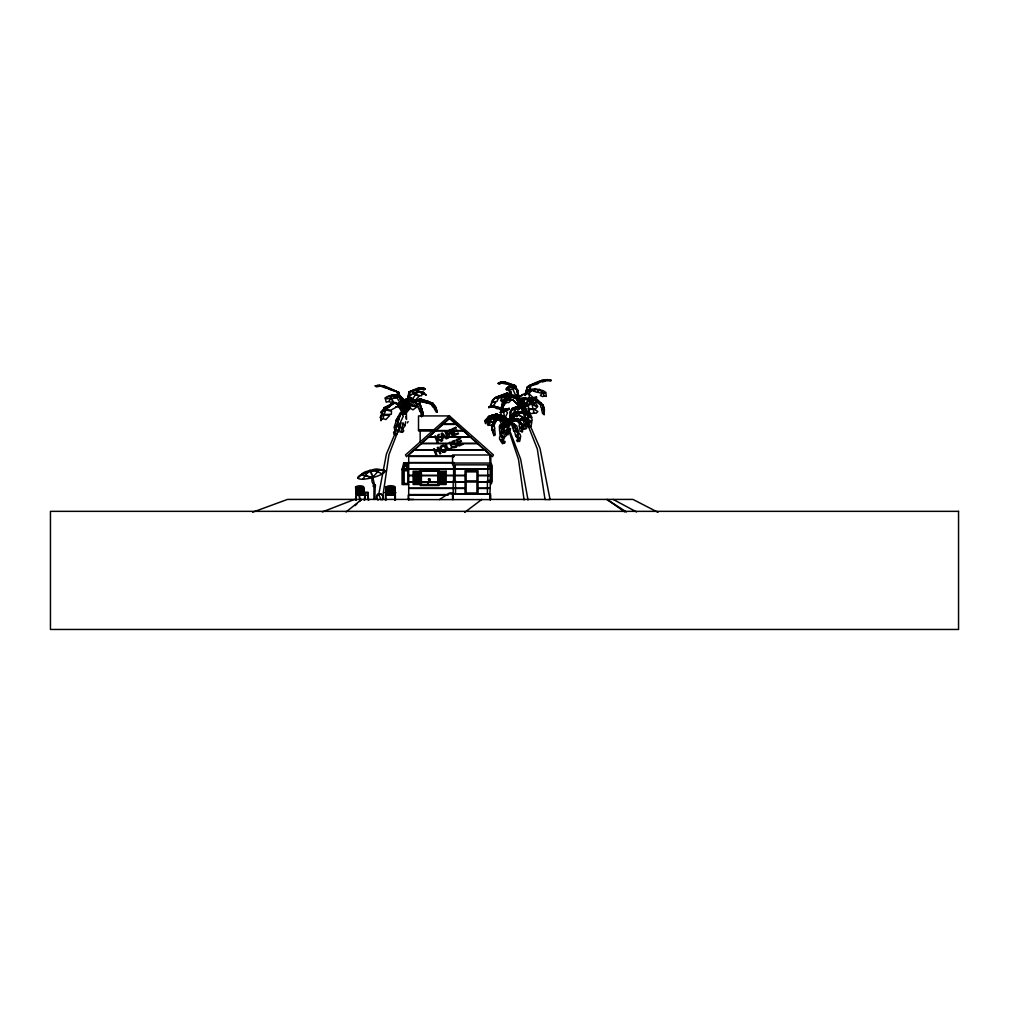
<?xml version="1.0" encoding="UTF-8"?>
<svg xmlns="http://www.w3.org/2000/svg" width="1009" height="1009" viewBox="0 0 1009 1009"><rect width="100%" height="100%" fill="white"/><g stroke="black" fill="none" stroke-linecap="round" stroke-linejoin="round"><path stroke-width="1.5" d="M519.194 408.683L519.194 407.132M375.26 485.001C369.849 484.459 372.435 473.7 373.027 477.61A23.434 1.186 74.8 0 0 370.694 471.153L371.753 470.56A23.434 22.715 -26.6 0 1 384.997 470.762M504.273 430.982L503.705 425.861L501.612 426.227L501.46 432.281L503.895 433.265L504.475 437.49L501.549 435.913L499.569 436.96L499.669 439.558L505.118 441.576L504.651 443.14L503.516 443.128L501.549 435.913L501.612 426.227L504.185 424.524C513.77 432.621 502.129 419.845 500.666 427.274L504.235 425.369L504.185 424.524M513.821 431.31L511.651 424.562L513.884 424.36L516.532 430.288L514.691 432.104L515.826 436.405L517.92 433.883L519.925 433.984L520.745 436.443L516.646 440.391L517.592 441.665L518.626 441.248L517.92 433.883L516.532 430.288L513.821 431.31L513.884 424.36L510.226 422.985C503.819 430.427 511.651 418.899 515.019 424.89L510.857 424.158L510.226 422.985M525.601 412.668L526.017 411.924L525.992 414.144L521.943 413.11L522.158 411.659L526.017 411.924L530.154 414.939L531.882 417.486L529.473 414.22L526.017 411.924L515.284 411.987L509.684 418.596L507.754 426.87L513.606 420.324L516.608 419.202M501.246 420.362C514.867 436.443 504.399 419.921 497.5 419.113L501.246 420.362L497.74 420.211M500.313 428.182L505.32 427.425L505.068 421.257L510.377 422.039L508.031 418.975L505.244 417.84L499.569 419.996L501.347 423.83L505.017 423.566L509.848 425.609L509.381 422.531L505.068 421.257M379.737 469.614L372.775 477.156L371.173 476.79L372.901 476.362L371.766 477.219L372.699 477.396L374.616 484.85L373.444 485.052L373.28 486.124M382.953 413.93L381.188 415.708L380.998 420.551L381.188 415.708L382.701 411.092L385.577 408.267L385.35 411.054M516.595 398.479L516.722 394.935M412.303 406.097L415.002 405.063M494.044 434.929L495.205 435.093L494.826 430.452L492.72 431.07L493.981 435.812L492.026 426.189L494.246 426.227L494.914 428.875L492.543 431.65L492.026 426.189L494.057 425.281L497.084 419.252L495.053 418.205L492.644 425.268L492.909 423.036L491.913 429.91L492.909 423.036L495.053 418.205L496.34 418.773M437.074 411.47L436.392 412.29L434.11 408.393L436.014 407.636L432.886 403.373L431.398 404.71L433.05 407.207L436.014 407.636L437.036 412.126L436.014 407.636L432.886 403.373L419.845 398.845L417.398 401.065L428.257 403.007L428.308 401.405L419.845 398.845L412.996 402.667M521.426 407.686L522.132 397.407M521.703 406.45L521.918 400.472L518.929 399.034L518.929 397.218L522.574 394.62L526.269 393.838M509.104 425.949L505.017 423.566L505.131 420.703M372.964 477.471L371.476 477.787L371.753 477.169L360.982 474.684L371.615 477.484L372.561 476.967M429.62 479.414C428.749 479.452 430.616 481.533 429.733 480.915C430.326 480.511 430.036 478.443 428.749 479.691C427.614 478.543 430.957 479.742 429.191 479.288C427.803 478.871 428.585 480.196 429.115 479.048C431.928 479.502 427.501 479.868 429.506 478.922C426.744 482.05 432.18 478.884 429.569 479.641M370.997 470.787L370.694 471.153M370.063 470.749L370.934 470.509L369.382 471.203A23.434 22.715 -26.6 0 0 357.943 478.089M372.472 476.513L371.602 476.689L372.435 476.551M410.02 391.643L409.818 394.62L406.551 401.368L404.773 413.324L408.052 408.229M371.665 477.484L372.548 477.03M498.131 383.344L500.741 382.121L505.534 382.474L505.433 383.824L499.43 382.739L501.41 383.143L499.114 384.303L498.131 383.344C503.832 380.052 510.567 383.849 515.889 386.22L521.401 407.371L516.129 398.492L507.212 393.132L495.053 397.672L492.278 400.523M516.558 397.445L518.248 390.483L515.485 388.15L508.624 390.483L511.487 394.178L516.57 397.319L521.275 407.876M535.325 401.254L541.442 405.341L540.647 402.553L544.406 409.49L543.17 405.378L540.584 404.912L540.824 407.321L544.166 410.007L544.179 414.85L543.17 405.378L535.703 398.315L527.997 401.052L523.974 405.656M498.837 416.603L498.988 414.838L502.457 416.465L495.558 418.836L491.724 418.458L488.154 420.74L491.03 418.369L498.988 414.838L503.895 418.079C511.853 439.659 505.358 415.279 498.988 414.838L491.156 418.155L497.298 416.919M408.09 421.535L407.384 422.922M487.12 419.492L484.749 420.854L488.684 416.503L490.5 417.865L484.913 421.434L485.518 423.629L486.805 422.33L488.684 416.503L496.478 414.094L499.833 415.418M496.794 397.546L499.316 395.692L497.639 397.294L507.212 393.132L509.053 395.162L498.862 398.151L495.053 397.672L491.522 402.276L495.053 397.672L507.212 393.132L516.129 398.492L521.136 407.611L516.646 398.303L512.093 397.445L508.776 394.229L511.349 392.198L506.568 395.225L506.152 398.959L508.246 398.769L510.693 396.928L506.568 395.225L503.68 397.079L505.383 395.843M523.898 412.29L524.68 405.038L522.485 403.323C519.08 415.822 522.094 396.398 526.37 405.706L522.082 404.798L522.485 403.323M355.673 500.313L356.568 492.707M355.975 500.338L356.871 492.707M364.274 500.3L365.157 492.707M364.564 500.35L365.46 492.707M405.101 425.811L405.593 421.787M385.69 409.755L394.128 402.616L400.535 405.921C409.553 426.656 401.645 400.674 394.128 402.616L383.962 407.85L388.629 406.867L394.128 402.616L399.476 405.29L391.013 410.095L385.69 409.755L380.633 412.315L384.025 408.468L388.629 406.867L381.112 412.744L382.007 414.712L391.341 414.258L391.517 411.357L385.69 409.755L382.991 418.571L381.238 419L380.052 417.221L383.647 414.585L389.663 415.519L385.892 419.542L382.991 418.571M403.31 411.42L405.328 409.036L404.861 412.643M405.277 409.377L406.526 410.499L401.405 412.454M374.062 485.67L374.629 484.925M374.705 485.443C373.053 487.107 375.562 486.426 374.011 486.515L373.935 499.304L374.806 499.304L375.184 486.54M374.667 485.569L374.339 486.54L373.368 486.325M398.946 425.848L402.124 428.093L403.777 430.793L402.541 432.382L401.519 431.865L402.995 422.657M395.894 420.627L400.926 413.097L403.348 416.137L399.261 424.688L394.166 427.173L395.932 421.876L398.265 420.652L395.894 420.627L400.409 412.631L402.225 414.384L403.575 412.845L403.373 410.966L400.926 413.097L396.802 425.193L394.38 427.791L394.721 430.351L398.341 431.12L396.272 435.03L394.948 434.211L395.541 430.553L400.888 412.013L403.373 410.966L404.357 414.068M522.258 406.703L523.759 397.836M522.485 406.816L523.986 397.95M421.762 416.402L422.14 414.194M404.823 413.059L410.259 404.193M408.204 404.18L409.364 401.569M422.481 416.099L423.023 413.047L419.769 403.058L417.285 403.953L411.886 400.926L406.047 402.187L406.589 399.93L411.697 399.501L410.272 408.216L412.996 409.831L416.591 407.094L408.973 404.47L406.892 402.629L411.886 400.926L415.746 402.78L417.247 401.544L411.067 397.912L405.366 399.539L407.308 399.564M405.504 413.652L405.328 409.036M378.69 494.763L386.397 454.088L394.86 434.009M521.539 408.658L513.177 400.056L509.242 399.854L505.105 397.344L502.469 403.398L503.403 406.173L505.105 397.344L513.177 400.056L521.539 408.317M363.026 479.199L363.026 479.199A14.038 3.393 -14.4 0 1 366.469 472.376A14.038 3.393 -14.4 0 1 384.946 471.682A14.038 3.393 -14.4 0 1 363.013 479.199L363.051 479.225A23.434 15.223 87.9 0 1 369.824 471.304L370.303 471.052M521.527 431.322L520.165 431.247L519.521 427.463L522.624 428.951L523.078 428.018L520.758 422.367L523.255 427.917L522.044 424.638L519.395 424.259L519.067 426.189L522.145 428.321L522.649 431.36L521.943 432.205L522.044 424.638L518.033 418.987L512.698 421.371M489.239 424.94L491.219 425.584L494.082 422.481L488.797 422.153L488.419 420.967L491.724 418.458L495.722 419.53L495.343 421.522L489.895 421.876L487.397 424.284L488.079 425.457L489.239 424.94L491.724 418.458L494.271 416.881L491.156 418.155M419.492 404.369L419.769 403.058L415.531 405.568L412.303 405.757M375.222 385.892L379.611 385.678L378.879 385.261L385.324 386.624L385.072 387.784L380.784 386.132L377.051 385.577L379.699 386.245L376.471 386.838L375.222 385.892C383.647 383.786 391.404 389.461 398.921 392.488L403.802 412.719M403.928 413.892L402.831 403.537L403.587 400.043L399.425 395.288C394.582 394.658 388.843 394.796 384.946 398.088L392.034 398.744L395.087 398.038L392.375 395.213L389.474 396.146L392.741 396.524L399.425 395.288L402.742 398.479L400.106 396.966M521.603 407.787L523.28 400.207L525.903 397.723M522.057 406.526L523.394 400.472L521.703 399.93L523.494 398.315M522.183 407.005L524.163 398.05M522.599 407.043L524.579 398.088M381.78 415.191L382.701 411.092L385.072 409.931M425.344 389.058L422.859 387.834L419.265 387.847L418.117 389.537L424.108 388.44L421.8 388.843L423.805 390.016L425.344 389.058C420.261 385.501 414.056 390.168 408.96 391.933L404.811 413.186L408.229 404.004L406.652 400.649M508.246 425.798L510.138 417.6L509.86 412.063L511.222 409.553L517.869 408.834L520.266 407.409L521.35 405.05L526.648 404.218L526.257 404.748L528.703 405.227L525.538 403.966L522.158 404.647L511.967 408.582L507.931 427.16M520.606 413.337L515.284 411.987L513.152 414.535L520.606 413.337L522.158 411.659L515.284 411.987C509.633 413.249 503.441 439.129 511.185 419.555L514.476 416.023L516.797 415.393L516.923 416.553M408.695 484.572L402.074 484.572L402.074 469.664L403.726 462.778L454.164 462.841M404.382 463.673L404.95 464.657L408.267 464.569L407.699 463.598L404.382 463.673L405.151 464.506L403.928 469.601L403.159 468.769L404.382 463.673L403.726 462.778M404.067 467.76L404.924 464.178M406.551 401.368L409.528 392.526L408.96 391.933L421.194 387.771M491.068 405.769L492.581 406.577L495.57 402.692L492.077 401.935L490.45 406.425L492.077 401.935L496.933 401.494L498.181 399.009L495.053 397.672M524.882 395.175L527.518 386.548L524.945 395.162M403.373 410.966L404.268 414.409M551.002 380.179L550.725 381.137L547.357 380.532L549.237 379.863L541.139 380.91L537.671 383.849L527.644 386.775C534.366 382.865 542.892 378.476 551.002 380.179L545.945 379.964L547.483 379.548L540.925 381.263L542.01 380.443M404.521 413.665L408.077 403.121M384.618 411.319L385.577 408.267M507.3 429.09L506.152 431.171M402.919 399.4L406.249 404.079L398.845 402.894L404.874 406.438L401.506 405.353L399.438 406.173L403.449 408.935L406.249 404.079L401.645 403.297L402.919 399.4L407.409 400.094M421.775 416.755L423.023 413.047L419.769 403.058L417.007 405.189L420.387 411.886L422.103 409.099L420.942 412.467L421.182 416.376M361.096 474.861L360.932 474.81A23.434 16.901 60.5 0 1 369.622 470.913L370.227 470.913M374.024 485.405L375.02 486.615M374.389 485.228L373.986 486.136M375.361 485.909L374.112 484.85M509.595 386.523L507.767 388.238L507.514 387.469L509.595 386.523L506.682 388.011L505.913 389.461L508.801 387.973L509.318 386.308L506.783 390.218L512.749 388.957L516.267 387.128L513.594 386.649L512.749 388.957L516.57 397.319M517.213 416.616L514.476 416.023L513.732 418.773L517.844 419.504L528.539 418.079L527.518 420.904L529.637 422.91L530.595 420.703L528.754 420.034L527.518 420.904L519.219 415.279L514.476 416.023L507.767 426.693M388.906 401.468L390.861 402.314L393.27 401.317L390.117 398.189L385.375 398.971L386.233 402.162L388.906 401.468L392.375 395.213L399.425 395.288L402.831 403.537L403.613 412.53M421.699 416.528L423.023 413.047L421.207 409.389M492.026 426.189L495.053 418.205M401.216 422.872L388.957 454.63L382.852 496.1A3.721 3.065 74.1 0 0 380.973 494.095M428.257 403.007L419.845 398.845L419.366 400.056L415.985 401.771M397.887 426.845L399.097 423.969M393.523 404.016L394.128 402.616M505.244 417.84L508.296 419.378L506.165 420.488L503.34 420.274L502.57 418.975L505.244 417.84L507.451 426.757L505.017 418.18L507.514 412.719L505.686 410.84L499.833 412.492L504.777 409.364L509.28 408.468L504.777 409.364L509.003 409.465L504.008 411.899L503.844 410.739L506.14 410.171L504.664 409.54L503.239 410.915L504.664 409.54M494.082 405.971L493.767 407.384L489.655 406.513L490.626 406.841L488.747 407.775L488.697 406.993L494.082 405.971L494.738 406.513L490.626 406.022L491.673 406.135L488.697 406.993M544.267 395.755L542.728 396.6L540.395 395.604L542.552 392.476L545.932 393.258L546.336 396.461L544.267 395.755L542.552 392.476L539.273 389.499L537.885 392.337L541.001 393.031L545.819 392.375L543.183 390.672L535.552 389.171L528.968 389.575L525.714 392.766L535.552 389.171L533.219 390.975L536.914 392.274L539.273 389.499L540.862 390.433M407.106 406.186L411.836 404.748M526.269 420.526L529.927 415.607L528.476 406.741L524.68 405.038L522.612 405.303L523.545 412.328M424.007 393.687L419.958 392.135L423.351 392.362L416.944 390.887L416.629 391.492L423.351 392.362L426.315 395.175L421.018 392.236L421.976 394.935L421.27 395.919L412.517 393.851L409.704 396.196L409.906 398.921M412.189 399.45L417.272 392.362L421.573 392.009L416.944 390.887M488.684 416.503L487.851 417.978L492.657 416.994L496.478 414.094L501.233 416.276C518.071 444.818 502.785 414.598 496.478 414.094L488.684 416.503L491.206 417.499L493.603 415.708L491.383 415.355L495.003 415.393L496.478 414.094L495.003 415.708L498.913 418.281L502.898 418.962M517.92 433.883L513.884 424.36L516.671 425.722L518.878 432.811L516.293 436.746L517.642 438.436L520.467 437.755L519.648 441.438L518.626 441.248M506.291 429.279L506.732 431.108L507.641 428.8L509.015 428.863M404.117 413.665L398.669 406.766L402.15 411.622M403.449 408.935L407.85 410.133L407.964 407.56L404.155 407.686L406.463 403.777M527.808 391.694L530.759 386.8L527.644 386.775L542.337 380.393L541.139 380.91L542.022 382.07L549.237 379.863M525.248 395.478L528.968 389.575L539.273 389.499M373.658 485.052L373.822 486.25M503.403 406.173L507.653 399.476L505.105 397.344L501.41 407.333L503.05 407.371L503.781 410.688M419.252 403.764L419.769 403.058L420.387 411.886M494.99 422.052L496.542 419.908M528.88 394.027L531.402 390.571M534.102 400.434L535.703 398.315L543.17 405.378L544.482 410.789L541.48 408.935L542.615 413.665L543.901 413.753M523.734 413.728L526.925 412.454L528.174 416.944L525.702 420.097L524.667 414.724L526.925 412.454L524.68 405.038L528.855 421.018M528.174 416.944L531.163 417.07L532.26 420.148L526.975 425.079L528.275 426.668L531.011 426.378L531.894 421.787L527.934 422.632M389.184 406.375L391.088 404.029L391.908 404.306M531.163 416.931L530.583 417.612L529.094 416.805L529.41 414.308L526.597 414.194L526.017 411.924M372.662 477.459L371.917 477.661M509.873 417.575L515.713 409.768L512.295 409.742L522.158 404.647L520.051 404.672L519.446 405.341L522.158 404.647L521.35 405.05L522.662 405.984L526.648 404.218M517.781 410.423L521.981 406.299L520.392 405.252L520.518 407.384M505.433 433.731L506.594 431.537L505.95 430.528M505.522 436.62L506.606 434.589L505.774 433.403M415.607 399.892L419.05 396.196L412.353 392.829L417.272 392.362M524.491 394.33L528.968 389.575L534.694 390.811M410.348 407.825L404.458 414.371L410.335 408.166M489.605 420.904L488.192 422.38L486.805 422.33M523.482 418.785L521.968 420.223L528.577 421.913L523.482 418.785L525.197 421.018M354.979 505.673L357.211 503.579M359.456 501.498L361.689 499.405L346.1 511.941M374.705 486.161L375.171 485.152M374.97 486.54L375.525 485.569M533.282 401.973L526.635 399.879L529.044 398.063L533.282 401.973L529.094 401.859L529.864 404.42L534.303 403.234L537.356 400.472L535.047 399.64L532.247 400.724L529.044 398.063L522.574 398.971L518.512 398.063L522.574 394.62L528.93 393.687L533.143 397.584L529.611 398.366L528.93 393.687M449.459 418.533L406.463 456.686L405.517 454.908L449.459 415.922L493.414 454.908L492.455 456.686L449.459 418.533L449.459 415.922L418.521 415.922L418.521 430.881L433.996 430.881M383.899 410.083L386.296 408.065M388.692 406.047L391.088 404.029L391.933 404.395L388.503 407.169M536.599 397.193L529.611 398.366L536.599 397.193L532.247 400.724L534.303 403.234M521.691 400.195L524.857 397.735M386.687 407.422L391.088 404.029M508.763 431.247L507.376 431.171L507.212 429.254L507.893 428.737L509.015 429.922M464.657 512.408L481.873 499.405M416.503 401.216L419.845 398.845M509.684 418.596L516.305 412.782L515.284 411.987M503.516 443.128L502.545 443.783L500.426 440.656L503.478 440.038L504.147 437.982L500.123 435.51L499.379 428.674L501.612 426.227L503.857 431.057M504.134 404.13L506.543 402.503L508.801 402.566L510.63 400.724L507.275 399.4M510.97 420.488L514.54 418.117M439.419 499.594L449.61 492.909L453.596 492.909M424.108 388.44L418.432 388.188L414.472 390.66L408.96 391.933M505.37 395.957L501.801 398.177L500.578 400.661L504.765 399.387M408.859 399.287L411.067 397.912L413.879 399.942M423.679 393.018L422.695 393.951L421.573 392.009L412.353 392.829M370.833 470.749L371.299 470.459A23.434 15.223 87.9 0 1 379.939 469.639M506.568 395.112L511.349 392.198L508.17 393.8L511.109 394.078M520.758 418.975L523.078 419.479L520.316 420.791L520.53 424.045L524.377 424.839L527.051 426.555L526.509 428.522L523.961 429.317L522.321 426.706M506.985 434.286L506.039 434.311M383.168 414.636L381.099 416.49L382.701 411.092L384.492 410.625M519.219 415.279L525.449 418.394L524.276 419.025L528.539 418.079M505.004 399.564L501.549 401.38L503.264 403.209M521.35 405.05L525.134 404.659L527.997 401.052L530.015 399.993M507.666 409.641L500.641 412.706L501.927 415.67L505.105 418.281M491.724 418.458L498.988 414.838M408.557 399.022L411.067 397.912L411.697 399.501L405.366 399.539M506.228 410.259L503.352 411.495L505.017 418.18M412.82 403.108L415.38 402.011M401.645 403.297L404.546 402.112M508.801 387.973L512.635 386.422L508.675 386.649L514.678 385.186L509.318 386.308L516.267 387.128M383.962 407.85L392.148 404.571M322.363 511.941L354.563 499.405M252.641 512.219L287.502 499.405L413.69 499.405M515.586 389.058L514.451 386.813L515.347 385.93L518.79 395.654L521.098 407.485M404.155 407.686L407.283 406.577M511.967 408.582L519.269 406.022M524.087 500.01L518.525 459.461L507.212 425.861L507.88 425.798L520.631 459.108L528.01 500.01M399.425 395.288L396.423 396.285L398.757 400.876L402.831 403.537M509.28 408.468L505.648 409.641L506.632 410.701M529.637 422.91L526.572 423.856L525.298 421.812L528.577 421.913M529.309 385.312L539.891 382.121M527.934 408.658L533.408 408.885L537.835 411.508L536.195 413.286L534.013 412.87L530.784 413.829L527.858 410.814M523.28 400.207L528.06 398.807M505.017 423.566L499.947 424.839L499.165 427.16L505.32 427.425M525.512 405.643L531.957 404.041L537.784 406.602L535.388 402.768M507.88 425.798L506.896 425.962M411.836 390.66L418.949 389.159M514.678 385.186L509.318 386.308L513.594 386.649M522.044 406.791L520.795 407.043L537.305 448.929L545.037 499.594L550.082 499.594L540.004 448.374L530.091 425.432M521.502 425.407L525.437 424.638L526.017 422.077L524.062 420.349M432.886 403.373L428.308 401.405L429.506 403.259L434.185 406.236L432.886 403.373L430.162 403.852L419.958 400.876M497.639 397.294L508.675 395.351L507.212 393.132L510.516 396.297L516.129 398.492M401.519 431.865L399.98 432.092L399.287 427.488L403.121 428.346L404.596 426.239L403.524 423.856M528.186 409.629L535.464 409.011L537.065 407.031L531.957 404.041L529.372 400.472M520.051 404.672L527.77 404.47M507.514 387.469L508.738 387.317M381.061 419.467L381.944 419.366M401.822 402.263L396.953 392.514L398.921 392.488L398.189 392.249L398.719 395.389L401.822 402.263L403.386 412.757M502.192 382.802L505.534 382.474L509.091 384.946L515.889 386.22L505.761 383.445L503.68 382.058M541.139 380.91L546.058 380.431M491.396 406.564L494.296 406.299C496.024 411.142 503.163 406.589 503.516 411.458M370.908 470.888L371.501 470.85A23.434 16.901 60.5 0 1 382.134 474.016M504.223 410.297L506.14 410.171M422.33 413.085L423.023 413.047M489.655 406.513L494.296 406.299M499.43 382.739L505.534 382.474M512.648 421.169L516.154 421.018L518.033 418.987L522.044 424.638L519.585 423.704L515.637 419.277M527.997 401.052L532.55 400.863L535.703 398.315L541.442 405.341M519.597 412.921L522.599 412.795M410.272 408.216L407.876 408.279L406.198 406.438L411.168 404.672L417.991 406.375L417.322 403.89M394.948 434.211L394.052 434.236L393.586 432.268L395.541 430.553L399.211 429.758L399.463 426.504L396.802 425.193M504.412 432.256L501.46 432.281L501.549 435.913M442.484 424.121L456.61 424.121M442.484 424.423L456.61 424.423M418.521 429.834L433.996 429.834M431.701 430.402L420.16 430.402L420.16 441.917M435.409 430.528L463.648 430.528M435.409 430.83L463.648 430.83M428.333 436.935L470.698 436.935M428.333 437.225L470.698 437.225M421.257 443.329L477.736 443.329M421.22 443.632L477.736 443.632M414.169 449.737L484.774 449.737M414.169 450.039L484.774 450.039M454.164 456.144L408.695 456.144L408.695 454.983L449.573 418.016L490.223 454.983L489.769 456.144M454.164 456.446L408.695 456.446L408.695 462.551L454.164 462.551M489.769 456.446L490.223 468.945L408.695 468.945M452.562 456.774L453.596 456.774M452.562 463.055L490.815 463.055M490.815 464.254L491.711 464.254L491.711 483.084L490.815 483.084M490.815 464.846L452.562 464.846L452.562 454.983L490.815 454.983L490.815 484.572M491.711 465.54L491.711 481.798M453.293 465.918L455.425 465.918M487.486 465.918L489.617 465.918M453.533 466.36L455.173 466.36M487.725 466.36L489.365 466.36M489.289 466.662L487.801 466.662L487.801 480.398L489.289 480.398M403.159 468.769L408.052 468.769L408.695 469.664L402.074 469.664M408.695 469.248L490.223 469.248L490.223 475.353L478.039 475.353M420.942 470.762L438.347 470.762L438.347 484.951L420.942 484.951M414.031 473.082L420.476 473.082M438.814 473.082L445.246 473.082M414.031 474.028L420.476 474.028M438.814 474.028L445.246 474.028M414.031 474.987L420.476 474.987M438.814 474.987L445.246 474.987M408.695 475.353L413.564 475.353M421.548 475.353L438.612 475.353M446.192 475.353L465.035 475.353M408.695 475.655L413.564 475.655M421.548 475.655L438.612 475.655M446.192 475.655L465.035 475.655M478.039 475.655L490.223 475.655L490.223 488.167L478.039 488.167M414.031 475.945L420.476 475.945M438.814 475.945L445.246 475.945M414.031 476.904L420.476 476.904M438.814 476.904L445.246 476.904M414.031 477.862L420.476 477.862M438.814 477.862L445.246 477.862M414.031 478.808L420.476 478.808M438.814 478.808L445.246 478.808M414.031 479.767L420.476 479.767M438.814 479.767L445.246 479.767M414.031 480.725L420.476 480.725M438.814 480.725L445.246 480.725M489.706 480.7L487.397 480.7L487.397 494.36M408.695 481.76L413.564 481.76M414.031 481.684L420.476 481.684M421.548 481.76L438.612 481.76M438.814 481.684L445.246 481.684M446.192 481.76L465.035 481.76M478.039 481.76L490.223 481.76M408.695 482.062L413.564 482.062M421.548 482.062L438.612 482.062M446.192 482.062L465.035 482.062M478.039 482.062L490.223 482.062M414.031 482.63L420.476 482.63M438.814 482.63L445.246 482.63M374.717 484.888L374.062 484.888M465.035 488.167L408.695 488.167L408.695 462.778M465.035 488.457L408.695 488.457L408.695 494.574L447.908 494.574M478.039 488.457L490.223 488.457L489.769 494.574M355.673 492.253L359.658 492.253M364.135 492.253L368.108 492.253M385.198 492.253L386.245 492.253M394.607 492.253L395.654 492.253M355.673 492.707L368.108 492.707M385.198 492.707L395.654 492.707M449.093 493.868L490.664 493.868L452.562 494.296M447.908 494.864L408.695 494.864L408.695 499.985M489.769 494.864L490.223 499.985M356.492 495.242L367.881 495.242M385.942 495.242L394.91 495.242M447.895 495.154L408.254 495.154L408.254 499.594L490.059 499.594L490.059 494.296M489.869 499.405L545.402 499.405M548.745 499.405L632.946 499.405L657.994 512.307M508.17 393.8L511.134 393.813M395.869 406.64L398.669 406.766M380.784 386.132L385.324 386.624L389.903 389.562L398.921 392.488L382.802 386.144M418.432 388.188L421.22 388.515M377.051 385.577L385.324 386.624M398.845 402.894L406.249 404.079M505.761 383.445L513.644 384.959M405.013 410.751L406.387 411.004L406.476 419.441L405.996 416.54M501.549 408.292L493.578 406.034L501.549 408.292L503.201 411.823M405.05 399.539L407.611 400.068M522.7 417.802L525.449 418.394M503.39 415.847L505.194 418.47M402.326 468.617L403.777 468.958M397.647 405.214L400.535 405.921M506.568 395.225L511.613 396.474M513.177 400.056L505.105 397.344L506.392 398.656L503.113 406.186L501.41 407.333L502.469 403.398L502.949 406.753M385.488 387.834L395.969 391.025M495.293 407.081L502.356 409.301L500.376 409.78L501.763 412.164M421.018 392.236L423.944 393.182M499.884 417.36L504.273 419.113M397.521 395.919L394.935 394.872L398.454 396.688L396.108 397.987L392.375 395.213M540.332 404.218L543.17 405.378M528.691 398.303L531.125 399.589M613.195 499.405L636.553 511.941M441.98 440.656L437.704 438.284L439.155 434.324L438.12 434.765L436.733 438.789L435.51 435.863L434.665 436.216L437.326 442.598L438.183 442.245L437.313 439.117L440.883 441.11L442.661 440.365L442.497 438.335L444.931 437.326L446.255 438.865L447.151 438.486L442.333 433L441.286 433.441L441.803 440.731M524.163 420.135L526.332 421.459L524.907 416.175M626.387 511.941L606.888 499.405L624.823 511.941M528.968 389.575L531.453 391.265M520.316 399.577L526.597 404.382L531.957 404.041L534.013 412.87M506.278 418.685L510.377 422.039M403.348 401.973L407.245 405.908M404.054 465.061L404.811 465.893M406.715 468.769L407.485 469.601M513.997 395.251L516.646 398.303M428.573 481.987C427.791 484.206 427.829 485.304 428.384 481.987M405.151 464.506L407.901 468.327M404.95 464.657L407.699 468.466M407.699 463.598L408.267 467.394M405.656 463.598L406.223 464.569M369.925 471.317A23.434 1.186 74.8 0 1 370.429 470.61L370.517 470.799M517.251 392.387L518.79 395.654M524.516 412.53L525.752 415.393M504.071 417.739L504.702 419.366L504.311 418.256M521.186 407.321L520.48 405.58M510.579 428.598L510.075 430.011L509.368 428.913M381.036 499.922L378.564 493.906L378.703 494.864M411.067 397.912L411.886 400.926M504.891 416.843L507.086 426.315L504.664 416.944M370.505 470.635L371.476 474.419M525.323 428.51L523.406 420.816M375.373 485.644L374.743 484.85L374.49 485.808M529.044 398.063L529.473 400.863M407.699 466.423L408.052 468.769M367.743 492.707L368.638 500.313M367.44 492.707L368.335 500.338M359.154 492.707L360.049 500.3M358.851 492.707L359.759 500.35M506.278 400.144L506.543 402.503M529.094 422.38L529.485 426.164M364.035 492.632L363.972 491.887L355.925 491.887L355.975 492.632M490.664 495.154L490.664 499.594M478.039 494.107L478.039 470.762L465.035 470.762L465.035 494.107M455.513 494.36L455.513 480.7L453.205 480.7L453.205 494.36M453.066 494.296L453.066 499.594M452.562 493.868L452.562 499.594M437.906 471.216L437.906 484.497M421.384 471.216L421.384 484.497M403.852 470.762L403.852 483.488M403.562 470.762L403.562 483.488M395.351 492.707L395.351 500.338M395.049 492.707L395.049 500.325M394.91 492.632L394.91 491.887L385.942 491.887L385.942 492.632M385.791 492.707L385.791 500.325M385.501 492.707L385.501 500.338M376.698 498.484A3.721 3.355 63 0 1 380.343 493.83A3.721 3.355 63 0 1 382.6 499.859M378.072 500.161A3.721 3.065 74.1 0 1 376.95 495.76A3.721 3.065 74.1 0 1 380.179 493.779M382.953 497.16A3.721 3.065 74.1 0 1 382.991 498.105M446.432 449.144C445.322 457.771 434.942 446.394 443.09 445.246A2.649 2.649 0 0 1 444.767 445.852L446.432 449.144M452.183 447.353C451.326 452.637 444.553 448.261 445.562 444.111L446.407 443.746C446.697 452.398 455.286 448.816 449.333 442.535L450.178 442.169L452.183 447.353M449.383 430.048L449.333 434.248L446.243 431.36L445.083 431.852L447.756 438.234L448.551 437.906L446.255 432.407L449.472 435.459L450.077 430.805L452.385 436.304L453.23 435.951L450.556 429.557L449.383 430.048M405.113 412.706L403.928 412.504L405.113 412.706M385.955 486.931C402.957 489.63 392.06 483.172 385.955 486.931M429.153 478.644C427.98 479.981 430.288 478.909 429.065 478.644M457.493 445.347L456.409 447.164L453.583 447.807L453.142 446.735L455.526 446.71L456.509 445.045L452.738 444.464L451.755 442.32A2.207 2.207 0 0 1 452.423 441.248C455.715 439.533 456.333 441.501 452.751 442.156C452.183 445.385 457.758 441.753 457.493 445.347M355.572 486.83C370.29 489.315 361.676 483.601 355.572 486.83M440.996 447.504C443.531 459.814 449.308 441.538 440.996 447.504M506.581 431.827L506.606 434.299L508.057 434.829L508.397 432.041L507.388 431.12L506.581 431.827M518.033 418.987L517.213 420.677L521.93 424.6L518.033 418.987M409.528 404.332L404.874 413.589L409.629 404.458M455.841 427.349L451.855 429.014L454.529 435.409L458.515 433.731L458.2 432.975L455.059 434.299L454.063 431.928L456.989 430.692L456.673 429.948L453.747 431.171L453.016 429.418L456.156 428.106L455.841 427.349M444.389 436.695L442.421 437.515L442.144 434.097L444.389 436.695M434.337 448.803L433.492 449.156L436.165 455.538L437.011 455.185L435.711 452.057L438.638 450.834L439.949 453.949L440.794 453.596L438.133 447.214L437.275 447.567L438.322 450.077L435.383 451.3L434.337 448.803M460.281 437.944L456.282 439.621L458.956 446.003L462.954 444.338L462.639 443.582L459.486 444.893L458.502 442.522L461.428 441.299L461.113 440.542L458.187 441.765L457.455 440.012L460.596 438.701L460.281 437.944M455.109 466.662L453.609 466.662L453.609 480.398L455.109 480.398L455.109 466.662M438.94 470.169L420.337 470.169L420.337 485.543L438.94 485.543L438.94 470.169M407.85 470.762L402.932 470.762L402.932 483.488L407.85 483.488L407.85 470.762M446.155 471.216L413.122 471.216L413.122 484.497L446.155 484.497L446.155 471.216M476.929 471.871L466.145 471.871L466.145 480.902L476.929 480.902L476.929 471.871M420.476 472.124L414.031 472.124L414.031 483.588L420.476 483.588L420.476 472.124M445.246 472.124L438.814 472.124L438.814 483.588L445.246 483.588L445.246 472.124M476.929 482.012L466.145 482.012L466.145 492.997L476.929 492.997L476.929 482.012M363.644 487.397L355.597 487.397L355.647 488.142L363.707 488.142L363.644 487.397M394.91 487.397L385.942 487.397L385.942 488.142L394.91 488.142L394.91 487.397M363.732 488.52L355.673 488.52L355.736 489.264L363.782 489.264L363.732 488.52M394.91 488.52L385.942 488.52L385.942 489.264L394.91 489.264L394.91 488.52M363.808 489.642L355.761 489.642L355.811 490.387L363.871 490.387L363.808 489.642M394.91 489.642L385.942 489.642L385.942 490.387L394.91 490.387L394.91 489.642M363.896 490.765L355.836 490.765L355.9 491.509L363.946 491.509L363.896 490.765M394.91 490.765L385.942 490.765L385.942 491.509L394.91 491.509L394.91 490.765M364.06 493.01L356 493.01L356.063 493.754L364.11 493.754L364.06 493.01M394.91 493.01L385.942 493.01L385.942 493.754L394.91 493.754L394.91 493.01M364.135 494.133L356.089 494.133L364.135 494.133M394.91 494.133L385.942 494.511L394.91 494.133M958.55 511.349L50.45 511.349L50.45 629.452L958.55 629.452L958.55 511.349"/></g></svg>
